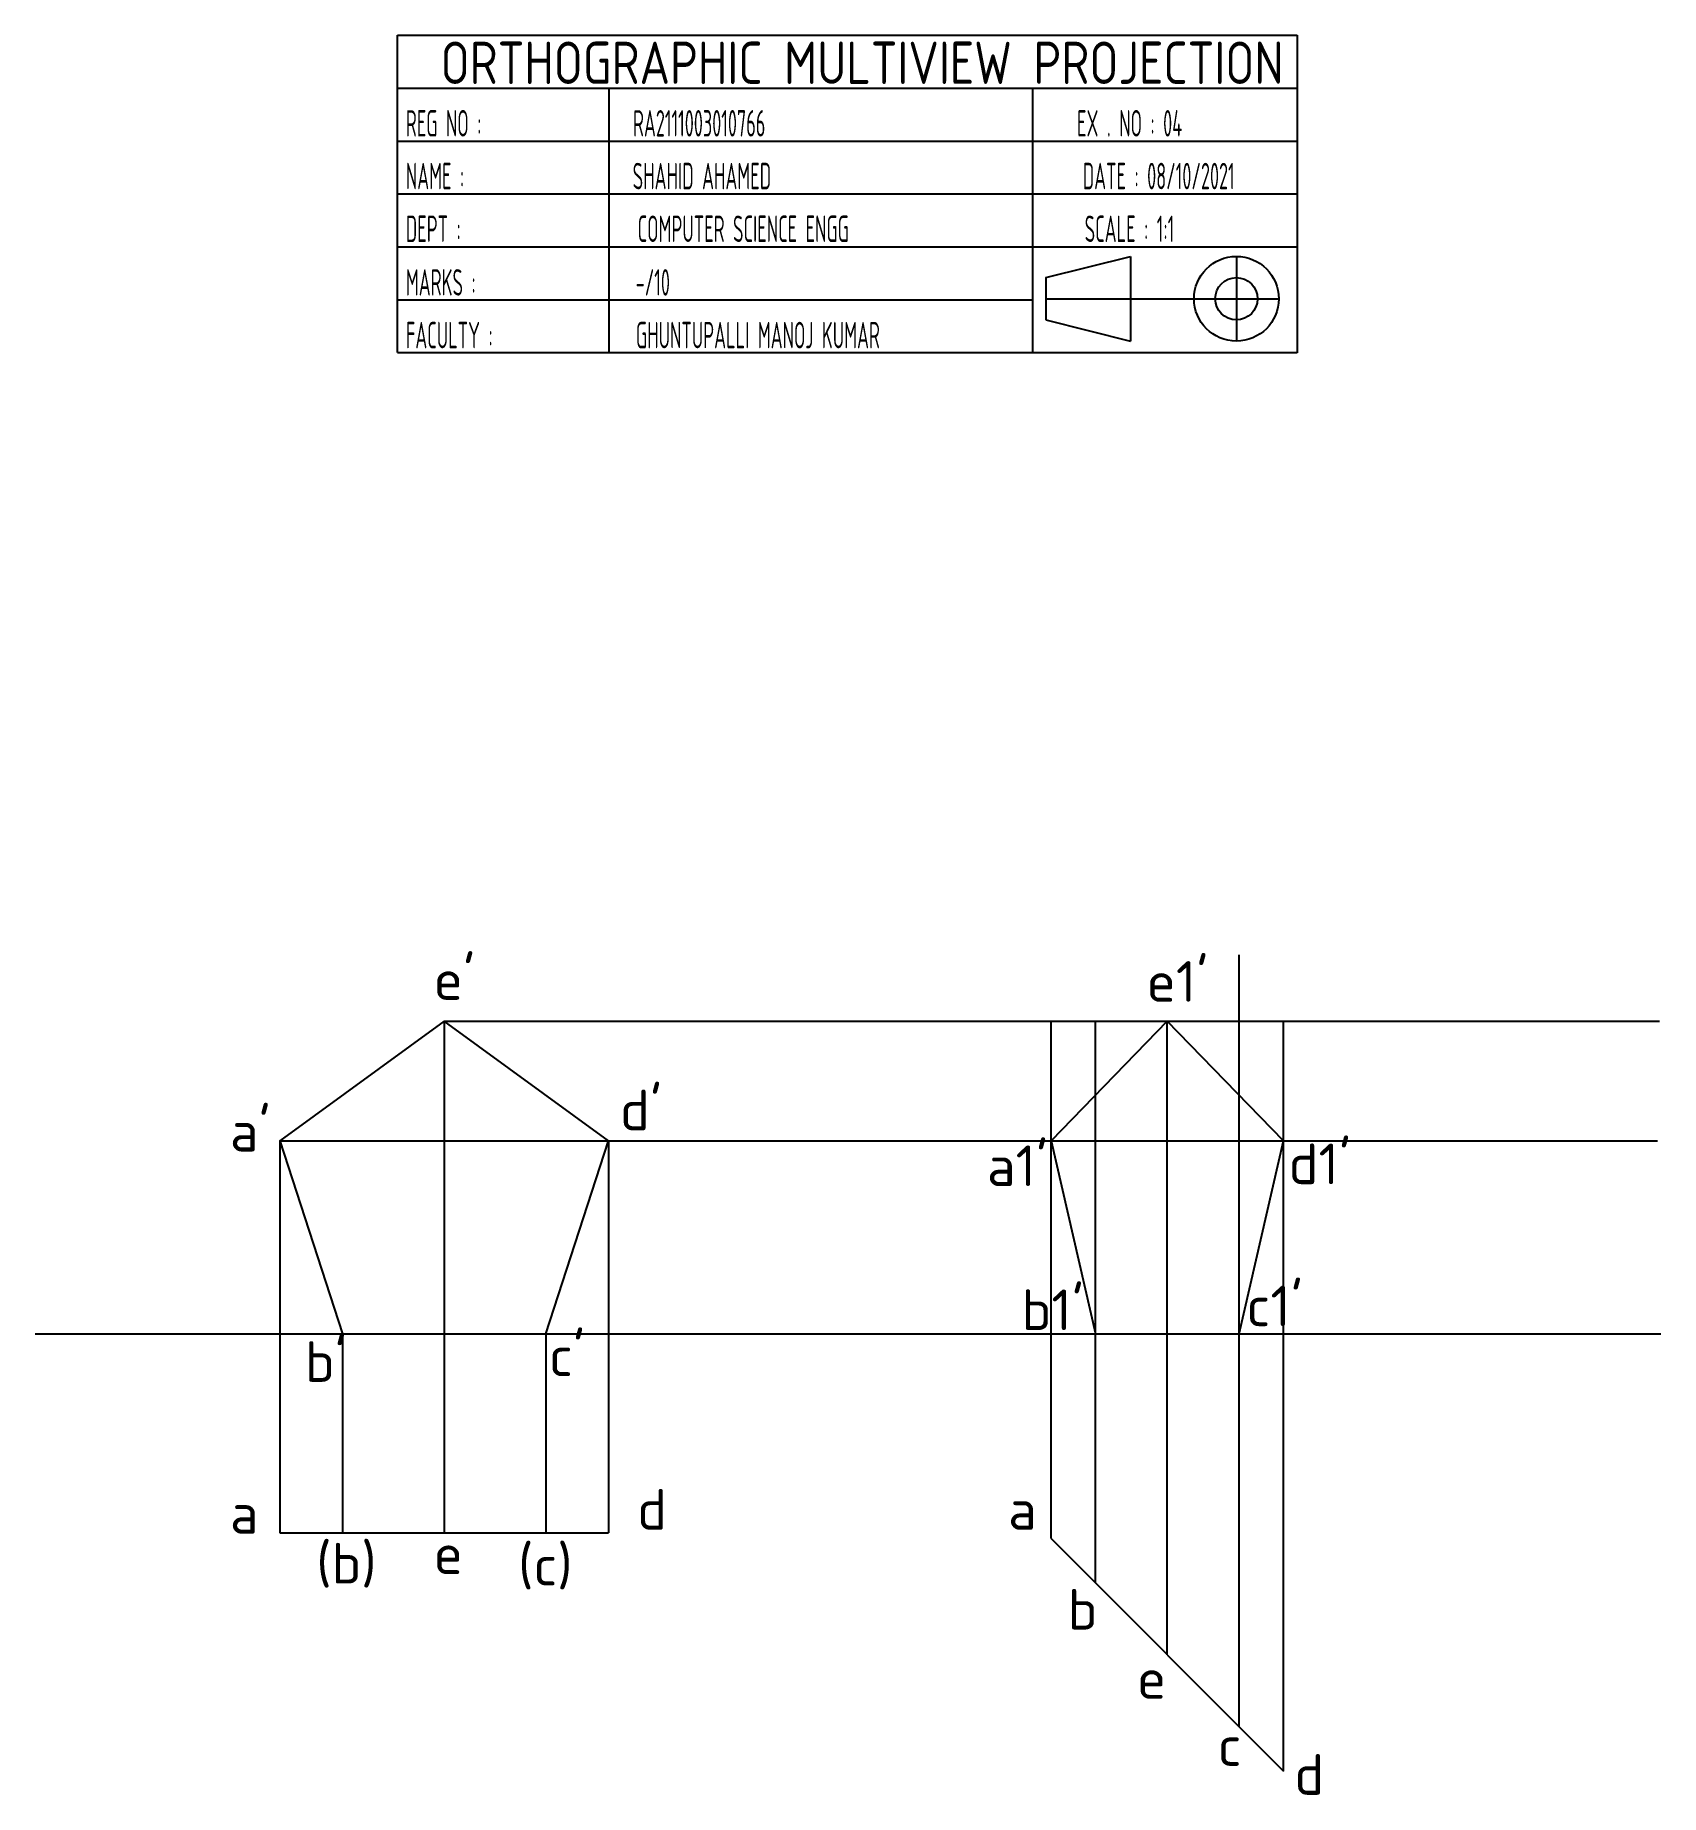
# Model space of a CAD drawing. Header units: millimetres. Extents: x 63 to 263, y 56 to 272.
import ezdxf

# ---------------------------------------------------------------- set-up
doc = ezdxf.new("R2010")
doc.units = ezdxf.units.MM
doc.header["$MEASUREMENT"] = 0
doc.styles.get("Standard").update_dxf_attribs({"font": 'ISOCPEUR.TTF', "height": 5})

msp = doc.modelspace()

# ---------------------------------------------------------------- linework, layer by layer
for p, q in [((107.22, 272.38), (217.92, 272.38)), ((107.22, 233.33), (107.22, 272.38)), ((217.92, 272.38), (217.92, 233.31)), ((107.22, 265.87), (217.92, 265.87)), ((133.27, 233.31), (133.27, 265.87)), ((185.36, 265.87), (185.36, 233.31)), ((107.22, 259.36), (217.92, 259.36)), ((107.22, 252.84), (217.92, 252.84)), ((107.22, 246.33), (217.92, 246.33)), ((187, 242.56), (197.42, 245.16)), ((197.42, 245.16), (197.42, 234.74)), ((210.44, 245.16), (210.44, 234.74)), ((187, 242.56), (187, 237.35)), ((107.22, 239.82), (185.36, 239.82)), ((187, 239.95), (215.65, 239.95)), ((187, 237.35), (197.42, 234.74)), ((217.92, 233.31), (107.22, 233.31)), ((210.78, 64.28), (210.78, 159.23)), ((112.96, 151.06), (112.96, 88.12)), ((112.96, 151.06), (262.49, 151.06)), ((187.64, 87.42), (187.64, 151.06)), ((193.1, 81.95), (193.1, 151.06)), ((201.94, 73.12), (201.94, 151.06)), ((216.24, 58.81), (216.24, 151.06)), ((92.74, 136.36), (92.74, 88.12)), ((92.74, 136.36), (262.25, 136.36)), ((133.19, 136.36), (133.19, 88.12)), ((62.65, 112.59), (262.65, 112.59)), ((100.46, 112.59), (100.46, 88.12)), ((125.46, 112.59), (125.46, 88.12)), ((92.74, 88.12), (92.74, 88.12))]:
    msp.add_line(p, q)
at = {"color": 1}
for p, q in [((201.94, 151.06), (187.64, 136.36)), ((216.24, 136.36), (201.94, 151.06)), ((187.64, 136.36), (193.1, 112.59)), ((210.78, 112.59), (216.24, 136.36)), ((193.1, 112.59), (210.78, 112.59))]:
    msp.add_line(p, q, dxfattribs=at)
at = {"color": 2}
for p, q in [((92.74, 88.12), (133.19, 88.12)), ((187.64, 87.42), (216.24, 58.81))]:
    msp.add_line(p, q, dxfattribs=at)
msp.add_lwpolyline([(100.46, 112.59), (125.46, 112.59), (133.19, 136.36), (112.96, 151.06), (92.74, 136.36)], close=True, dxfattribs=at)
for radius in [5.21, 2.6]:
    msp.add_circle((210.44, 239.95), radius)

# ---------------------------------------------------------------- texts
for s, height, width, p in [('  ORTHOGRAPHIC MULTIVIEW PROJECTION', 5.2092, 0.8, (107.22, 266.38)), (' REG NO :                  RA2111003010766                                     EX . NO : 04', 3.2557, 0.5, (107.22, 259.91)), (' NAME :                    SHAHID AHAMED                                     DATE : 08/10/2021', 3.2557, 0.5, (107.22, 253.42)), (' DEPT :                     COMPUTER SCIENCE ENGG                            SCALE : 1:1', 3.2557, 0.5, (107.22, 246.93)), (' MARKS :                   -/10', 3.2557, 0.5, (107.22, 240.34)), (' FACULTY :                 GHUNTUPALLI MANOJ KUMAR', 3.2557, 0.5, (107.22, 233.85))]:
    msp.add_text(s, height=height, dxfattribs=dict(width=width)).set_placement(p)
for s, p in [("e'", (111.66, 153.69)), ("e1'", (199.37, 153.46)), ("d'", (134.6, 137.63)), ("a'", (86.61, 135.03)), ("a1'", (179.75, 130.78)), ("d1'", (216.86, 131.01)), ("c1'", (211.66, 113.53)), ("b1'", (184, 113.06)), ("b'", (95.83, 106.68)), ("c'", (125.85, 107.39)), ('d', (136.72, 88.49)), ('a', (86.61, 88.01)), ('a', (182.35, 88.49)), ('(b)', (97.24, 81.87)), ('(c)', (122.07, 81.64)), ('e', (111.66, 83.05)), ('b', (189.68, 76.2)), ('e', (198.19, 67.7)), ('c', (208.12, 59.43)), ('d', (217.57, 55.88))]:
    msp.add_text(s, height=5).set_placement(p)

doc.saveas('drawing.dxf')
